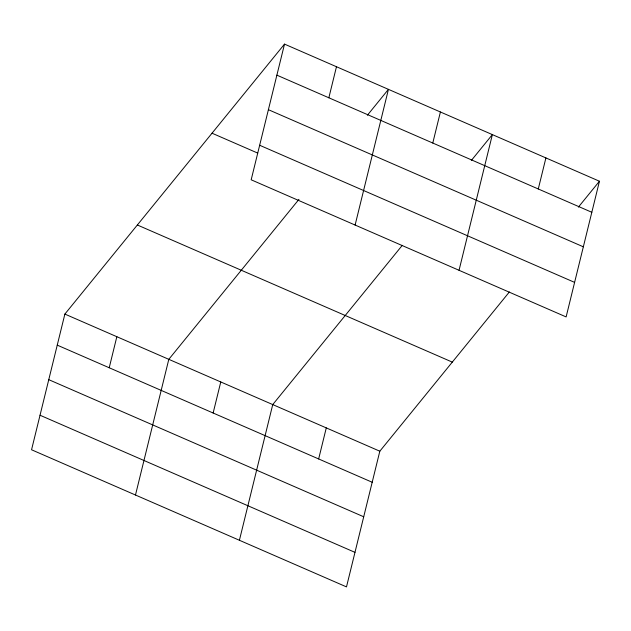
<?xml version="1.0" encoding="UTF-8"?>
<svg xmlns="http://www.w3.org/2000/svg" width="631" height="631" viewBox="0 0 631 631"><rect width="100%" height="100%" fill="white"/><g stroke="black" fill="none" stroke-linecap="round" stroke-linejoin="round"><path stroke-width="0.95" d="M284.51 44.107L251.177 179.796L566.125 316.92L599.45 181.231L284.51 44.107L64.875 314.08L31.55 449.769L346.49 586.893L379.823 451.204L509.367 291.964M109.218 367.755L116.845 336.709M135.484 495.019L168.808 359.331L298.96 199.349M213.144 413.005L220.771 381.952M328.846 97.789L336.473 66.736M239.409 540.27L272.742 404.581L402.286 245.341M355.111 225.046L388.436 89.357L367.376 115.252M318.655 458.942L326.282 427.889M432.779 143.04L440.406 111.987M459.045 270.297L492.369 134.608L471.31 160.503M538.282 188.977L545.91 157.924M578.39 207.126L599.45 181.231M276.883 75.16L591.823 212.284M268.404 109.691L583.344 246.816M259.664 145.264L574.604 282.388M212.032 133.204L257.724 153.096M137.353 224.991L452.301 362.115M64.875 314.08L379.823 451.204M57.247 345.133L372.195 482.258M48.768 379.665L363.708 516.781M40.029 415.237L354.977 552.362"/></g></svg>
